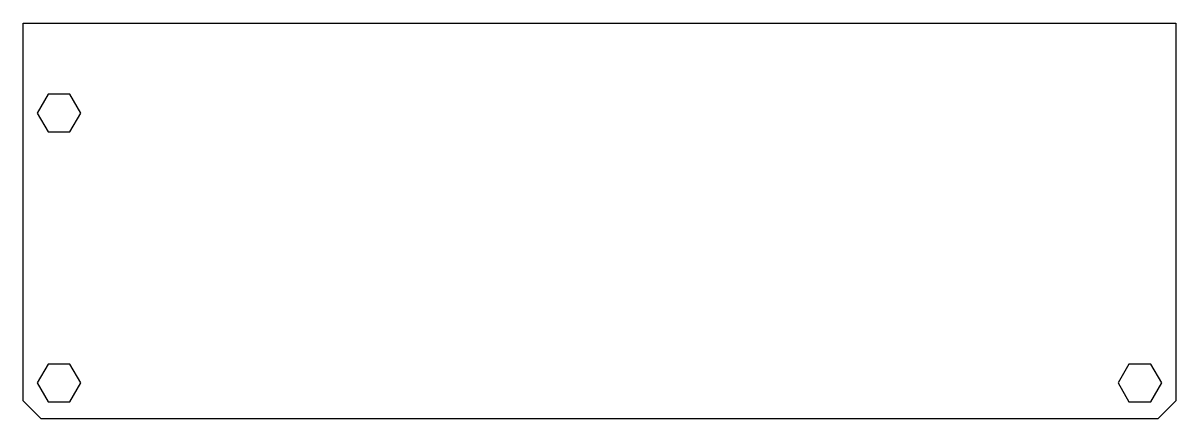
# Model space of a CAD drawing. Header units: millimetres. Extents: x -52.7 to 11.3, y -94.1 to -72.1.
import ezdxf

# ---------------------------------------------------------------- set-up
doc = ezdxf.new("R2010")
doc.units = ezdxf.units.MM
doc.layers.get('0').update_dxf_attribs({"linetype": 'CONTINUOUS'})

msp = doc.modelspace()

# ---------------------------------------------------------------- linework, layer by layer
for points in [[(-52.74, -93.137), (-52.74, -72.137), (11.26, -72.137), (11.26, -93.137), (10.26, -94.137), (-51.74, -94.137)], [(-49.527, -77.137), (-50.134, -76.087), (-51.346, -76.087), (-51.952, -77.137), (-51.346, -78.187), (-50.134, -78.187)], [(-49.527, -92.137), (-50.134, -91.087), (-51.346, -91.087), (-51.952, -92.137), (-51.346, -93.187), (-50.134, -93.187)], [(10.473, -92.137), (9.866, -91.087), (8.654, -91.087), (8.048, -92.137), (8.654, -93.187), (9.866, -93.187)]]:
    msp.add_lwpolyline(points, close=True)

doc.saveas('drawing.dxf')
